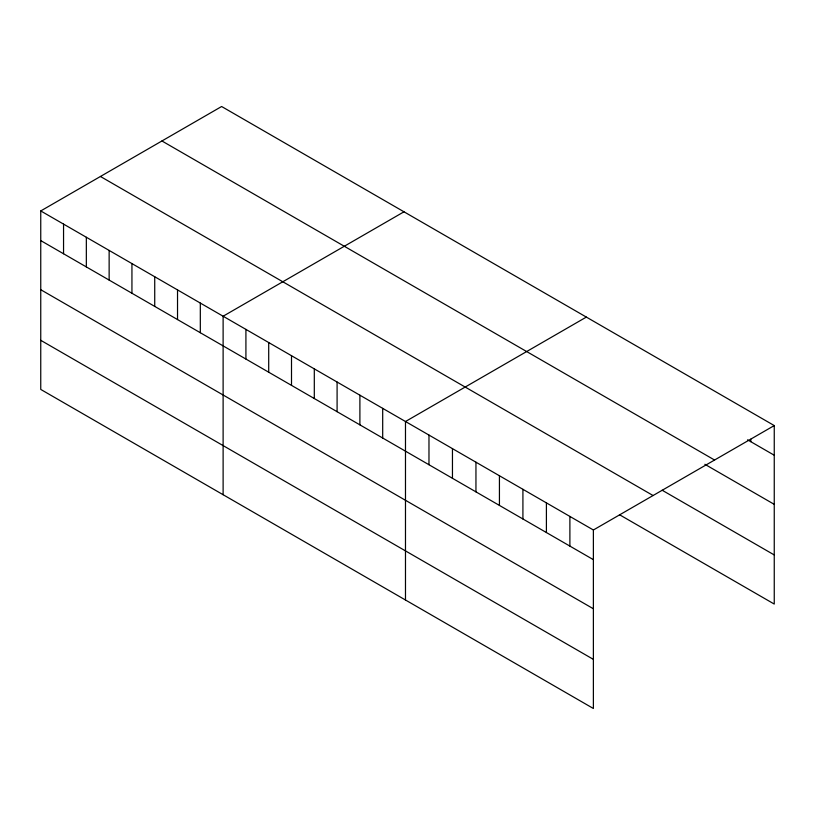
<?xml version="1.0" encoding="UTF-8"?>
<svg xmlns="http://www.w3.org/2000/svg" width="815" height="815" viewBox="0 0 815 815"><rect width="100%" height="100%" fill="white"/><g stroke="black" fill="none" stroke-linecap="round" stroke-linejoin="round"><path stroke-width="1.22" d="M40.75 210.942L593.381 529.995L593.381 708.49L40.75 389.427L40.75 210.942L221.619 106.51L774.25 425.573L774.25 604.058L619.451 514.693M403.985 211.798L223.116 316.23L223.116 494.715M586.352 317.086L405.483 421.518L405.483 600.003M593.381 529.995L774.25 425.573M747.559 439.825L774.25 455.228M161.93 140.975L714.561 460.027M704.853 464.285L774.25 504.342M662.157 490.233L774.25 554.944M100.439 176.478L653.07 495.53M40.75 240.598L593.381 559.661M40.75 289.712L593.381 608.774M40.75 340.313L593.381 659.376M750.768 439.204L750.768 441.669M569.889 516.435L569.889 546.101M546.407 502.875L546.407 532.541M522.914 489.316L522.914 518.982M499.432 475.756L499.432 505.412M475.95 462.197L475.95 491.853M452.457 448.637L452.457 478.293M428.975 435.078L428.975 464.733M382.693 408.356L382.693 438.012M359.894 395.194L359.894 424.86M337.094 382.031L337.094 411.697M314.305 368.869L314.305 398.535M291.505 355.707L291.505 385.373M268.706 342.545L268.706 372.211M245.916 329.392L245.916 359.048M200.317 303.068L200.317 332.724M177.527 289.906L177.527 319.562M154.728 276.743L154.728 306.409M131.938 263.581L131.938 293.247M109.139 250.419L109.139 280.085M86.339 237.257L86.339 266.923M63.55 224.105L63.55 253.76"/></g></svg>
